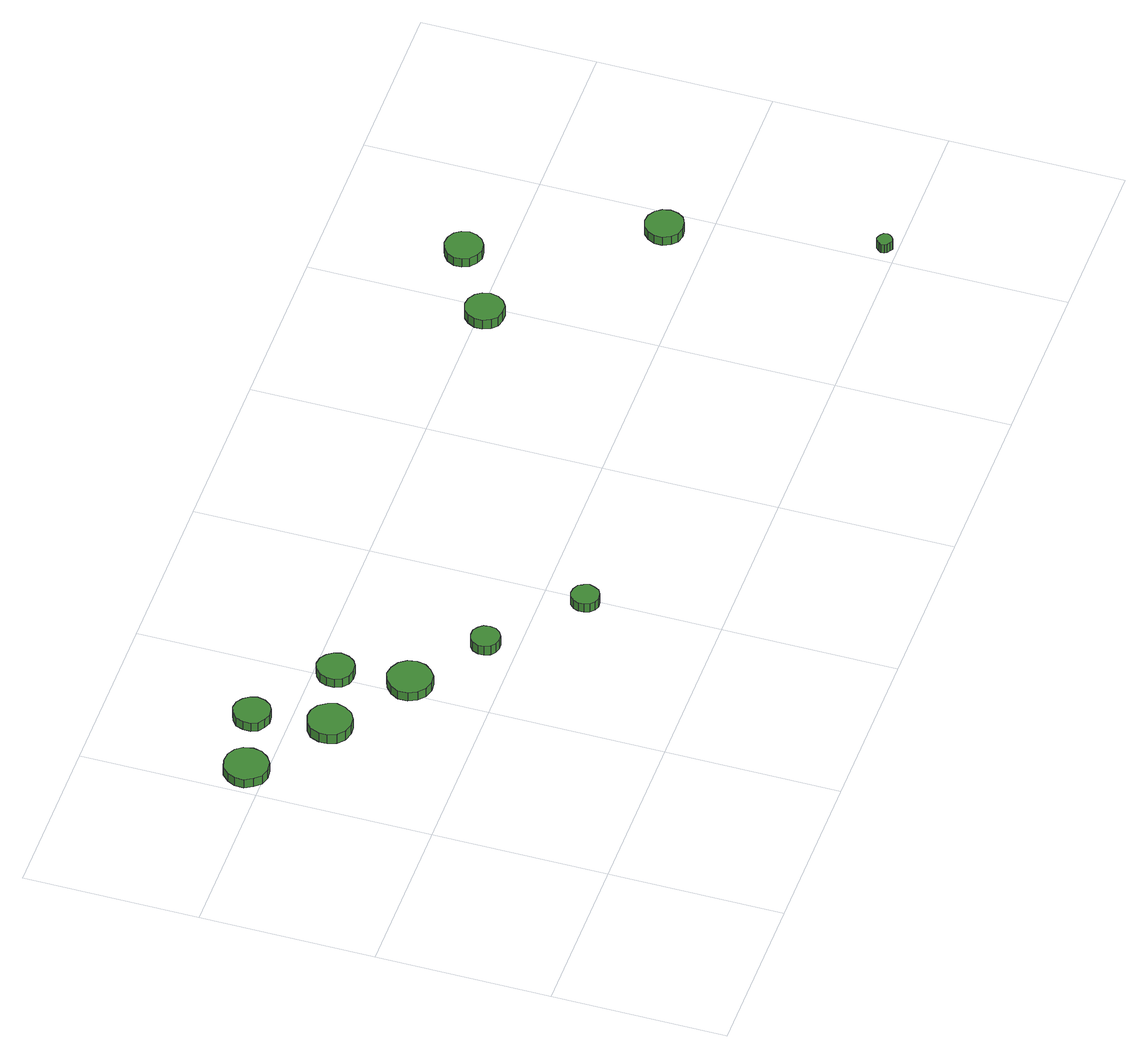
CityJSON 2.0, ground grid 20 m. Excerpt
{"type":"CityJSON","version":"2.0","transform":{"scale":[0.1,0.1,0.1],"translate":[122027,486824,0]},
"CityObjects":{
"tree1":{"type":"SolitaryVegetationObject","attributes":{"function":"something"},"geometry":[{"type":"MultiSurface","lod":"1","boundaries":[[[0,1,2,3,4,5,6,7,8,9,10,11,12,13,14]],[[15,16,17,18,19,20,21,22,23,24,25,26,27,28,29]],[[0,29,28,1]],[[1,28,27,2]],[[2,27,26,3]],[[3,26,25,4]],[[4,25,24,5]],[[5,24,23,6]],[[6,23,22,7]],[[7,22,21,8]],[[8,21,20,9]],[[9,20,19,10]],[[10,19,18,11]],[[11,18,17,12]],[[12,17,16,13]],[[13,16,15,14]],[[14,15,29,0]]]}]},
"tree2":{"type":"SolitaryVegetationObject","attributes":{"function":"something"},"geometry":[{"type":"MultiSurface","lod":"1","boundaries":[[[30,31,32,33,34,35,36,37,38,39,40,41,42,43,44]],[[45,46,47,48,49,50,51,52,53,54,55,56,57,58,59]],[[30,59,58,31]],[[31,58,57,32]],[[32,57,56,33]],[[33,56,55,34]],[[34,55,54,35]],[[35,54,53,36]],[[36,53,52,37]],[[37,52,51,38]],[[38,51,50,39]],[[39,50,49,40]],[[40,49,48,41]],[[41,48,47,42]],[[42,47,46,43]],[[43,46,45,44]],[[44,45,59,30]]]}]},
"tree3":{"type":"SolitaryVegetationObject","attributes":{"function":"something"},"geometry":[{"type":"MultiSurface","lod":"1","boundaries":[[[60,61,62,63,64,65,66,67,68,69,70,71,72,73,74]],[[75,76,77,78,79,80,81,82,83,84,85,86,87,88,89]],[[60,89,88,61]],[[61,88,87,62]],[[62,87,86,63]],[[63,86,85,64]],[[64,85,84,65]],[[65,84,83,66]],[[66,83,82,67]],[[67,82,81,68]],[[68,81,80,69]],[[69,80,79,70]],[[70,79,78,71]],[[71,78,77,72]],[[72,77,76,73]],[[73,76,75,74]],[[74,75,89,60]]]}]},
"tree4":{"type":"SolitaryVegetationObject","attributes":{"function":"something"},"geometry":[{"type":"MultiSurface","lod":"1","boundaries":[[[90,91,92,93,94,95,96,97,98,99,100,101,102,103,104]],[[105,106,107,108,109,110,111,112,113,114,115,116,117,118,119]],[[90,119,118,91]],[[91,118,117,92]],[[92,117,116,93]],[[93,116,115,94]],[[94,115,114,95]],[[95,114,113,96]],[[96,113,112,97]],[[97,112,111,98]],[[98,111,110,99]],[[99,110,109,100]],[[100,109,108,101]],[[101,108,107,102]],[[102,107,106,103]],[[103,106,105,104]],[[104,105,119,90]]]}]},
"tree5":{"type":"SolitaryVegetationObject","attributes":{"function":"something"},"geometry":[{"type":"MultiSurface","lod":"1","boundaries":[[[120,121,122,123,124,125,126,127,128,129,130,131,132,133,134]],[[135,136,137,138,139,140,141,142,143,144,145,146,147,148,149]],[[120,149,148,121]],[[121,148,147,122]],[[122,147,146,123]],[[123,146,145,124]],[[124,145,144,125]],[[125,144,143,126]],[[126,143,142,127]],[[127,142,141,128]],[[128,141,140,129]],[[129,140,139,130]],[[130,139,138,131]],[[131,138,137,132]],[[132,137,136,133]],[[133,136,135,134]],[[134,135,149,120]]]}]},
"tree6":{"type":"SolitaryVegetationObject","attributes":{"function":"something"},"geometry":[{"type":"MultiSurface","lod":"1","boundaries":[[[150,151,152,153,154,155,156,157,158,159,160,161,162,163,164]],[[165,166,167,168,169,170,171,172,173,174,175,176,177,178,179]],[[150,179,178,151]],[[151,178,177,152]],[[152,177,176,153]],[[153,176,175,154]],[[154,175,174,155]],[[155,174,173,156]],[[156,173,172,157]],[[157,172,171,158]],[[158,171,170,159]],[[159,170,169,160]],[[160,169,168,161]],[[161,168,167,162]],[[162,167,166,163]],[[163,166,165,164]],[[164,165,179,150]]]}]},
"tree7":{"type":"SolitaryVegetationObject","attributes":{"function":"something"},"geometry":[{"type":"MultiSurface","lod":"1","boundaries":[[[180,181,182,183,184,185,186,187,188,189,190,191,192,193,194]],[[195,196,197,198,199,200,201,202,203,204,205,206,207,208,209]],[[180,209,208,181]],[[181,208,207,182]],[[182,207,206,183]],[[183,206,205,184]],[[184,205,204,185]],[[185,204,203,186]],[[186,203,202,187]],[[187,202,201,188]],[[188,201,200,189]],[[189,200,199,190]],[[190,199,198,191]],[[191,198,197,192]],[[192,197,196,193]],[[193,196,195,194]],[[194,195,209,180]]]}]},
"tree8":{"type":"SolitaryVegetationObject","attributes":{"function":"something"},"geometry":[{"type":"MultiSurface","lod":"1","boundaries":[[[210,211,212,213,214,215,216,217,218,219,220,221,222,223,224]],[[225,226,227,228,229,230,231,232,233,234,235,236,237,238,239]],[[210,239,238,211]],[[211,238,237,212]],[[212,237,236,213]],[[213,236,235,214]],[[214,235,234,215]],[[215,234,233,216]],[[216,233,232,217]],[[217,232,231,218]],[[218,231,230,219]],[[219,230,229,220]],[[220,229,228,221]],[[221,228,227,222]],[[222,227,226,223]],[[223,226,225,224]],[[224,225,239,210]]]}]},
"tree9":{"type":"SolitaryVegetationObject","attributes":{"function":"something"},"geometry":[{"type":"MultiSurface","lod":"1","boundaries":[[[240,241,242,243,244,245,246,247,248,249,250,251,252,253,254]],[[255,256,257,258,259,260,261,262,263,264,265,266,267,268,269]],[[240,269,268,241]],[[241,268,267,242]],[[242,267,266,243]],[[243,266,265,244]],[[244,265,264,245]],[[245,264,263,246]],[[246,263,262,247]],[[247,262,261,248]],[[248,261,260,249]],[[249,260,259,250]],[[250,259,258,251]],[[251,258,257,252]],[[252,257,256,253]],[[253,256,255,254]],[[254,255,269,240]]]}]},
"tree10":{"type":"SolitaryVegetationObject","attributes":{"function":"something"},"geometry":[{"type":"MultiSurface","lod":"1","boundaries":[[[270,271,272,273,274,275,276,277,278,279,280,281,282,283,284]],[[285,286,287,288,289,290,291,292,293,294,295,296,297,298,299]],[[270,299,298,271]],[[271,298,297,272]],[[272,297,296,273]],[[273,296,295,274]],[[274,295,294,275]],[[275,294,293,276]],[[276,293,292,277]],[[277,292,291,278]],[[278,291,290,279]],[[279,290,289,280]],[[280,289,288,281]],[[281,288,287,282]],[[282,287,286,283]],[[283,286,285,284]],[[284,285,299,270]]]}]},
"tree11":{"type":"SolitaryVegetationObject","attributes":{"function":"something"},"geometry":[{"type":"MultiSurface","lod":"1","boundaries":[[[300,301,302,303,304,305,306,307,308,309,310,311,312,313,314]],[[315,316,317,318,319,320,321,322,323,324,325,326,327,328,329]],[[300,329,328,301]],[[301,328,327,302]],[[302,327,326,303]],[[303,326,325,304]],[[304,325,324,305]],[[305,324,323,306]],[[306,323,322,307]],[[307,322,321,308]],[[308,321,320,309]],[[309,320,319,310]],[[310,319,318,311]],[[311,318,317,312]],[[312,317,316,313]],[[313,316,315,314]],[[314,315,329,300]]]}]}
},
"vertices":[
[57,421,22],[55,432,22],[49,440,22],[40,445,22],[29,446,22],[19,443,22],[12,436,22],[7,427,22],[7,416,22],[12,406,22],[19,399,22],[29,396,22],[40,397,22],[49,403,22],[55,411,22],[55,411,10],[49,403,10],[40,397,10],[29,396,10],[19,399,10],[12,406,10],[7,416,10],[7,427,10],[12,436,10],[19,443,10],[29,446,10],[40,445,10],[49,440,10],[55,432,10],[57,421,10],
[150,356,23],[147,366,23],[141,375,23],[132,380,23],[122,381,23],[112,378,23],[104,371,23],[100,361,23],[100,351,23],[104,341,23],[112,334,23],[122,331,23],[132,332,23],[141,337,23],[147,346,23],[147,346,10],[141,337,10],[132,332,10],[122,331,10],[112,334,10],[104,341,10],[100,351,10],[100,361,10],[104,371,10],[112,378,10],[122,381,10],[132,380,10],[141,375,10],[147,366,10],[150,356,10],
[134,441,22],[132,449,22],[127,456,22],[120,461,22],[111,462,22],[103,459,22],[96,453,22],[93,445,22],[93,436,22],[96,428,22],[103,423,22],[111,420,22],[120,421,22],[127,425,22],[132,432,22],[132,432,10],[127,425,10],[120,421,10],[111,420,10],[103,423,10],[96,428,10],[93,436,10],[93,445,10],[96,453,10],[103,459,10],[111,462,10],[120,461,10],[127,456,10],[132,449,10],[134,441,10],
[240,294,22],[238,305,22],[232,313,22],[223,318,22],[213,320,22],[203,316,22],[195,309,22],[190,300,22],[190,289,22],[195,279,22],[203,272,22],[213,269,22],[223,270,22],[232,276,22],[238,284,22],[238,284,10],[232,276,10],[223,270,10],[213,269,10],[203,272,10],[195,279,10],[190,289,10],[190,300,10],[195,309,10],[203,316,10],[213,320,10],[223,318,10],[232,313,10],[238,305,10],[240,294,10],
[227,376,22],[225,384,22],[220,391,22],[213,396,22],[204,397,22],[196,394,22],[189,388,22],[186,380,22],[186,371,22],[189,363,22],[196,357,22],[204,355,22],[213,356,22],[220,360,22],[225,367,22],[225,367,10],[220,360,10],[213,356,10],[204,355,10],[196,357,10],[189,363,10],[186,371,10],[186,380,10],[189,388,10],[196,394,10],[204,397,10],[213,396,10],[220,391,10],[225,384,10],[227,376,10],
[316,236,22],[315,243,22],[311,248,22],[305,252,22],[298,252,22],[292,250,22],[287,246,22],[284,239,22],[284,233,22],[287,226,22],[292,222,22],[298,220,22],[305,220,22],[311,224,22],[315,229,22],[315,229,9],[311,224,9],[305,220,9],[298,220,9],[292,222,9],[287,226,9],[284,233,9],[284,239,9],[287,246,9],[292,250,9],[298,252,9],[305,252,9],[311,248,9],[315,243,9],[316,236,9],
[410,153,23],[408,159,23],[405,165,23],[399,168,23],[392,169,23],[386,167,23],[381,162,23],[379,156,23],[379,150,23],[381,144,23],[386,139,23],[392,137,23],[399,138,23],[405,141,23],[408,147,23],[408,147,11],[405,141,11],[399,138,11],[392,137,11],[386,139,11],[381,144,11],[379,150,11],[379,156,11],[381,162,11],[386,167,11],[392,169,11],[399,168,11],[405,165,11],[408,159,11],[410,153,11],
[809,394,23],[807,403,23],[802,410,23],[794,415,23],[785,416,23],[776,413,23],[770,407,23],[766,399,23],[766,390,23],[770,381,23],[776,375,23],[785,373,23],[794,373,23],[802,378,23],[807,385,23],[807,385,10],[802,378,10],[794,373,10],[785,373,10],[776,375,10],[770,381,10],[766,390,10],[766,399,10],[770,407,10],[776,413,10],[785,416,10],[794,415,10],[802,410,10],[807,403,10],[809,394,10],
[895,446,21],[893,455,21],[888,462,21],[880,466,21],[871,467,21],[863,464,21],[856,458,21],[852,450,21],[852,441,21],[856,433,21],[863,427,21],[871,424,21],[880,425,21],[888,430,21],[893,437,21],[893,437,9],[888,430,9],[880,425,9],[871,424,9],[863,427,9],[856,433,9],[852,441,9],[852,450,9],[856,458,9],[863,464,9],[871,467,9],[880,466,9],[888,462,9],[893,455,9],[895,446,9],
[1024,13,28],[1023,17,28],[1021,19,28],[1018,21,28],[1014,22,28],[1011,21,28],[1008,18,28],[1006,15,28],[1006,11,28],[1008,8,28],[1011,6,28],[1014,4,28],[1018,5,28],[1021,7,28],[1023,10,28],[1023,10,16],[1021,7,16],[1018,5,16],[1014,4,16],[1011,6,16],[1008,8,16],[1006,11,16],[1006,15,16],[1008,18,16],[1011,21,16],[1014,22,16],[1018,21,16],[1021,19,16],[1023,17,16],[1024,13,16],
[990,248,25],[988,257,25],[983,264,25],[975,269,25],[966,270,25],[957,267,25],[951,261,25],[947,253,25],[947,244,25],[951,235,25],[957,229,25],[966,227,25],[975,228,25],[983,232,25],[988,239,25],[988,239,13],[983,232,13],[975,228,13],[966,227,13],[957,229,13],[951,235,13],[947,244,13],[947,253,13],[951,261,13],[957,267,13],[966,270,13],[975,269,13],[983,264,13],[988,257,13],[990,248,13]
]}
